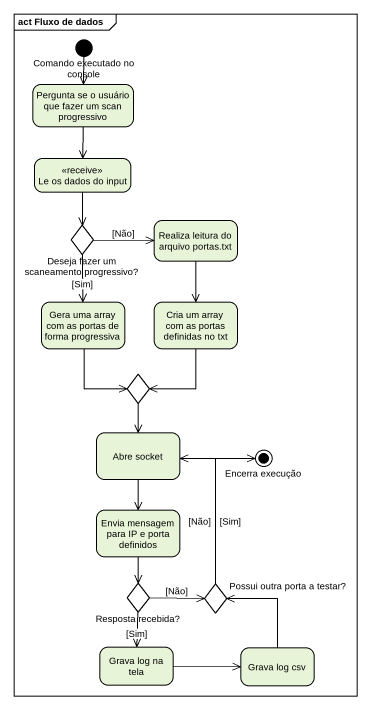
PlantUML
@startuml
mainframe act Fluxo de dados
hide empty description
state "Comando executado no console" as Comando_executado_no_console <<start>>
state "Pergunta se o usuário que fazer um scan progressivo" as Pergunta_se_o_usuário_que
state "Le os dados do input" as Le_os_dados_do_input <<receive>>
state "Deseja fazer um scaneamento progressivo?" as Deseja_fazer_um_scaneamento <<choice>>
state "Realiza leitura do arquivo portas.txt" as Realiza_leitura_do_arquivo
state "Gera uma array com as portas de forma progressiva" as Gera_uma_array_com_as
state "Cria um array com as portas definidas no txt" as Cria_um_array_com_as_portas
state choice1 <<choice>>
state "Abre socket" as Abre_socket
state "Encerra execução" as Encerra_execução <<end>>
state "Envia mensagem para IP e porta definidos" as Envia_mensagem_para_IP_e
state "Resposta recebida?" as Resposta_recebida <<choice>>
state "Possui outra porta a testar?" as Possui_outra_porta_a_testar <<choice>>
state "Grava log na tela" as Grava_log_na_tela
state "Grava log csv" as Grava_log_csv
Comando_executado_no_console --> Pergunta_se_o_usuário_que
Pergunta_se_o_usuário_que --> Le_os_dados_do_input
Le_os_dados_do_input --> Deseja_fazer_um_scaneamento
Deseja_fazer_um_scaneamento -right-> Realiza_leitura_do_arquivo : [Não]
Deseja_fazer_um_scaneamento --> Gera_uma_array_com_as : [Sim]
Realiza_leitura_do_arquivo --> Cria_um_array_com_as_portas
Gera_uma_array_com_as --> choice1
Cria_um_array_com_as_portas --> choice1
choice1 --> Abre_socket
Abre_socket --> Envia_mensagem_para_IP_e
Envia_mensagem_para_IP_e --> Resposta_recebida
Resposta_recebida -right-> Possui_outra_porta_a_testar : [Não]
Resposta_recebida --> Grava_log_na_tela : [Sim]
Possui_outra_porta_a_testar -up-> Abre_socket : [Sim]
Possui_outra_porta_a_testar -up-> Encerra_execução : [Não]
Grava_log_na_tela -right-> Grava_log_csv
Grava_log_csv -up-> Possui_outra_porta_a_testar
@enduml
